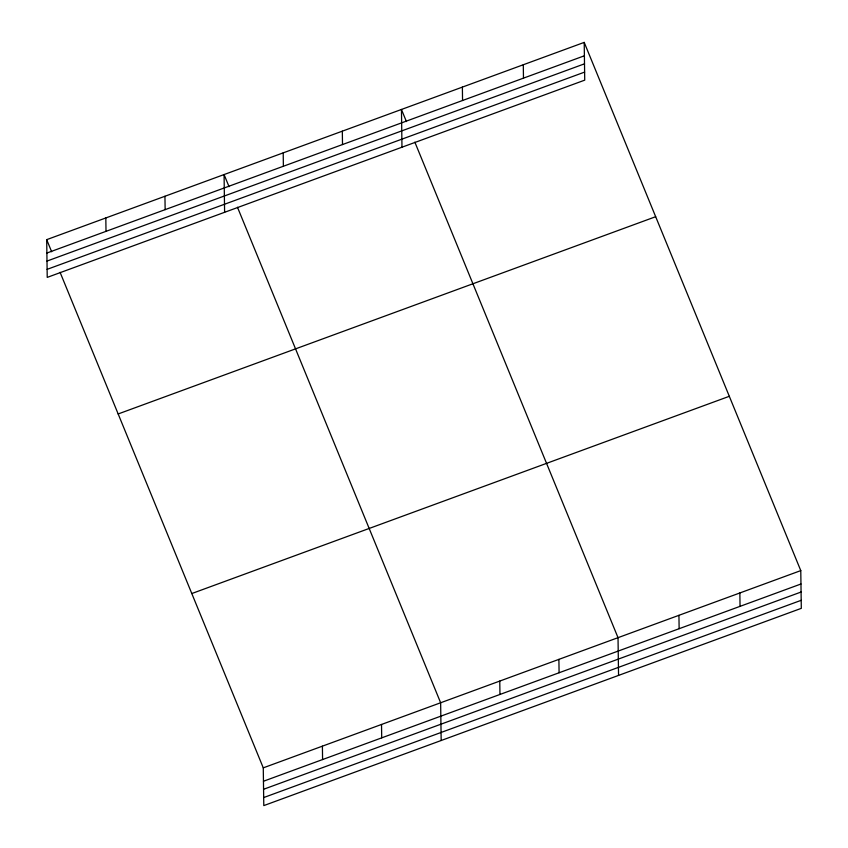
<?xml version="1.0" encoding="UTF-8"?>
<svg xmlns="http://www.w3.org/2000/svg" width="848" height="848" viewBox="0 0 848 848"><rect width="100%" height="100%" fill="white"/><g stroke="black" fill="none" stroke-linecap="round" stroke-linejoin="round"><path stroke-width="1.27" d="M584.208 42.4L584.728 80.147L47.223 277.391L46.693 239.655L584.208 42.4L800.777 570.609L801.307 608.345L263.792 805.6L263.272 767.853L60.091 272.335M46.884 253.043L584.389 55.788M46.99 261.078L584.505 63.823M47.106 269.357L584.622 72.101M118.158 413.962L655.674 216.706M191.796 593.547L729.312 396.302M263.272 767.853L800.777 570.609M263.452 781.252L800.968 583.996M263.569 789.287L801.074 592.031M263.686 797.565L801.19 600.31M406.415 121.571L401.454 109.466L401.973 147.202M414.852 142.146L618.022 637.675L618.552 675.411M229.034 186.666L224.073 174.561L224.603 212.297M237.472 207.241L440.642 702.769L441.172 740.505M46.693 239.655L51.654 251.761M739.859 592.964L740.05 606.352M678.941 615.319L679.131 628.707M558.896 659.373L559.086 672.761M523.29 64.755L523.47 78.143M499.769 681.071L499.96 694.459M462.372 87.111L462.552 100.499M381.526 724.468L381.706 737.855M342.327 131.164L342.507 144.552M322.399 746.166L322.579 759.554M283.2 152.863L283.38 166.25M164.947 196.259L165.137 209.647M105.82 217.957L106.011 231.345"/></g></svg>
